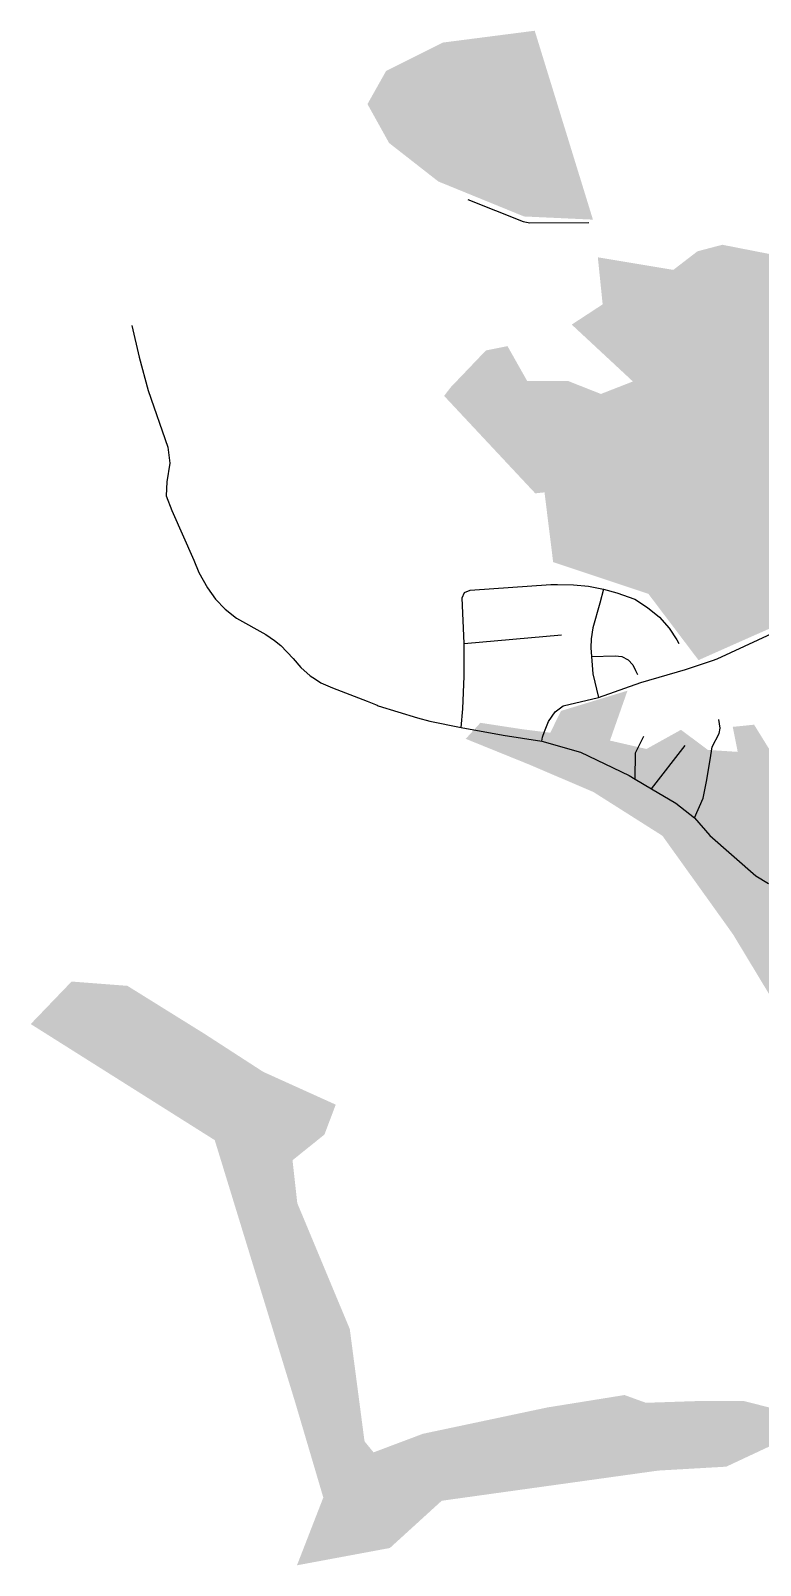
# Model space of a CAD drawing. Header units: metres. Extents: x 495281 to 499623, y 145717 to 148348.
# Drawn here: x 495281 to 496251, y 145738 to 147777 of the extents above; entities that cross this region are included whole.
import ezdxf

# ---------------------------------------------------------------- set-up
doc = ezdxf.new("R2010")
doc.units = ezdxf.units.M
doc.layers.add('Roads', color=54, linetype='Continuous', true_color=0x808000)
doc.layers.add('Woodland', color=94, linetype='Continuous', lineweight=25, true_color=0x008000)

msp = doc.modelspace()

# ---------------------------------------------------------------- hatches: boundary and pattern name
at = {"layer": 'Woodland'}
for points in [[(495753.5, 147723.7), (495728.8, 147679.8), (495757.5, 147628.1), (495823, 147576.9), (495937, 147530.4), (496028.5, 147526.2), (495951.1, 147777.3), (495829.3, 147761.6)], [(495830.7, 147291.9), (495839.2, 147303.1), (495886.2, 147352.3), (495914.9, 147358.1), (495941, 147311.9), (495995, 147311.9), (496039.1, 147294.5), (496081.6, 147311.1), (496000.3, 147386.7), (496041.4, 147413.6), (496035, 147476.1), (496135.3, 147459.4), (496167.4, 147484.1), (496200.5, 147492.8), (496262.8, 147480.6), (496275.8, 147497), (496585.2, 147444.2), (496473.9, 147382.5), (496456.7, 147308.6), (496459.7, 147260.4), (496468.5, 147212.1), (496463.8, 147185.5), (496397.2, 147276.6), (496318.5, 147202.3), (496398.4, 147071.9), (496405.1, 147061.4), (496386.3, 147043.9), (496290, 147126.8), (496339.5, 147016.5), (496168.8, 146940.7), (496102.2, 147028.8), (495975.6, 147071), (495964.1, 147163.7), (495951.8, 147162.4)], [(496074.4, 146900.1), (495986, 146873.2), (495971.8, 146844.2), (495934.4, 146848.9), (495878.9, 146857.4), (495859.4, 146836.1), (495943.1, 146802.2), (496029, 146765.5), (496120.8, 146707.3), (496201.2, 146595.1), (496214.9, 146575.9), (496315.9, 146408.5), (496329.7, 146385.7), (496396.4, 146308.3), (496400.8, 146443.5), (496406.9, 146556.1), (496423.2, 146615.7), (496371.1, 146751.6), (496354.2, 146837.5), (496265, 146818.9), (496242.7, 146854.9), (496214.3, 146852), (496220.9, 146818.8), (496181.4, 146821.3), (496145.5, 146848.1), (496099.6, 146822.6), (496051.1, 146833.8)], [(495335.5, 146513.5), (495281.2, 146457), (495525.8, 146302.7), (495632.5, 145954.9), (495670.1, 145827.7), (495635.1, 145737.6), (495758.6, 145760.6), (495827.5, 145823.4), (496115.4, 145863.5), (496205.7, 145868.7), (496274, 145900.7), (496277.9, 145765.5), (496353.4, 145779.9), (496378.8, 145739.5), (496432.6, 145749.6), (496429.8, 145787.6), (496391.9, 145841.6), (496311, 145827.4), (496323.2, 145956.1), (496320.4, 146000.7), (496301.8, 145997.9), (496290.6, 145990.1), (496278.3, 145943.5), (496227.9, 145956.2), (496168.2, 145955.9), (496161.6, 145955.7), (496098.9, 145953.6), (496079.5, 145960.6), (496070.5, 145963.9), (495967.9, 145947.4), (495802.5, 145912.4), (495736.9, 145887.7), (495725.2, 145902), (495724.7, 145903.7), (495705.3, 146051.6), (495635.5, 146219), (495629.2, 146276), (495671.6, 146310.1), (495686.6, 146349.9), (495590.2, 146393.5), (495511.9, 146444.2), (495409.7, 146507.8)]]:
    msp.add_hatch(color=256, dxfattribs=at).paths.add_polyline_path(points)

# ---------------------------------------------------------------- linework, layer by layer
at = {"layer": 'Roads'}
for points in [[(495862.3, 147552.9), (495935.9, 147523.6), (495944.5, 147522), (496023.1, 147522.6)], [(495415.8, 147385.6), (495425.3, 147343.3), (495437.1, 147298.9), (495463.6, 147223.9), (495465.9, 147202.5), (495462.2, 147177.5), (495461.4, 147159.3), (495468.6, 147139.4), (495498.1, 147073.4), (495504.6, 147057.4), (495516.2, 147036.7), (495527, 147021.9), (495539.8, 147008.3), (495554.5, 146996.7), (495593.6, 146974.6), (495605.1, 146966.9), (495613.5, 146960.1), (495629.9, 146942.7), (495640.4, 146931.1), (495652.8, 146919.7), (495659.6, 146915.3), (495666.6, 146910.7), (495682.2, 146903.8), (495728.3, 146886.3), (495741.6, 146880.8), (495743.2, 146880.1), (495795.1, 146864.1), (495811.9, 146859.7), (495853.2, 146851.3), (495909.3, 146841.1), (495960.4, 146832.8), (496012.1, 146818.3), (496076.6, 146787.2), (496084.7, 146782.3), (496106.2, 146769.8), (496138.8, 146750.4), (496163.4, 146730.9), (496183.7, 146707.8), (496245.2, 146653.8), (496262, 146643.8)], [(495853.2, 146851.3), (495855.6, 146876.2), (495857.3, 146919.4), (495857.5, 146962.9), (495854.8, 147023.3), (495857.6, 147030.6), (495865.2, 147033.8), (495972.4, 147041.3), (495981.2, 147041.4), (496002.5, 147040.8), (496022.4, 147039), (496042.3, 147035.2), (496060.4, 147030), (496084.1, 147021.6), (496101.2, 147010.6), (496116.9, 146997.8), (496129.9, 146983.2), (496140.1, 146967.8), (496142.8, 146963)], [(496042.3, 147035.2), (496037.6, 147016.6), (496028.3, 146983.5), (496026.3, 146969.2), (496025.5, 146957), (496026.5, 146945.5), (496028.3, 146922.3), (496035.7, 146891)], [(496193.8, 146942.4), (496266.2, 146976.1), (496349.5, 147014.8), (496365.1, 147021.1), (496374.5, 147026.5)], [(495857.5, 146962.9), (495986.6, 146974.3)], [(496026.5, 146945.5), (496057.9, 146946.5), (496067, 146945.5), (496075.4, 146941.1), (496081.4, 146934.6), (496085.1, 146926.9), (496087.7, 146921.4)], [(495960.4, 146832.8), (495961.5, 146838.5), (495964, 146845.9), (495969.6, 146859), (495978.3, 146871.8), (495989.1, 146880.1), (496035.7, 146891), (496092.3, 146910.9), (496151.7, 146928.3), (496187.5, 146940.2)], [(496187.5, 146940.2), (496193.8, 146942.4)], [(496163.4, 146730.9), (496175, 146757.1), (496179.7, 146781.8), (496185, 146814), (496187.1, 146825.3), (496196.3, 146843), (496197.6, 146850.5), (496195.9, 146861.8)], [(496084.7, 146782.3), (496084.9, 146817.7), (496096.2, 146839.6)], [(496106.2, 146769.8), (496150.9, 146827.4)]]:
    msp.add_lwpolyline(points, dxfattribs=at)

doc.saveas('drawing.dxf')
